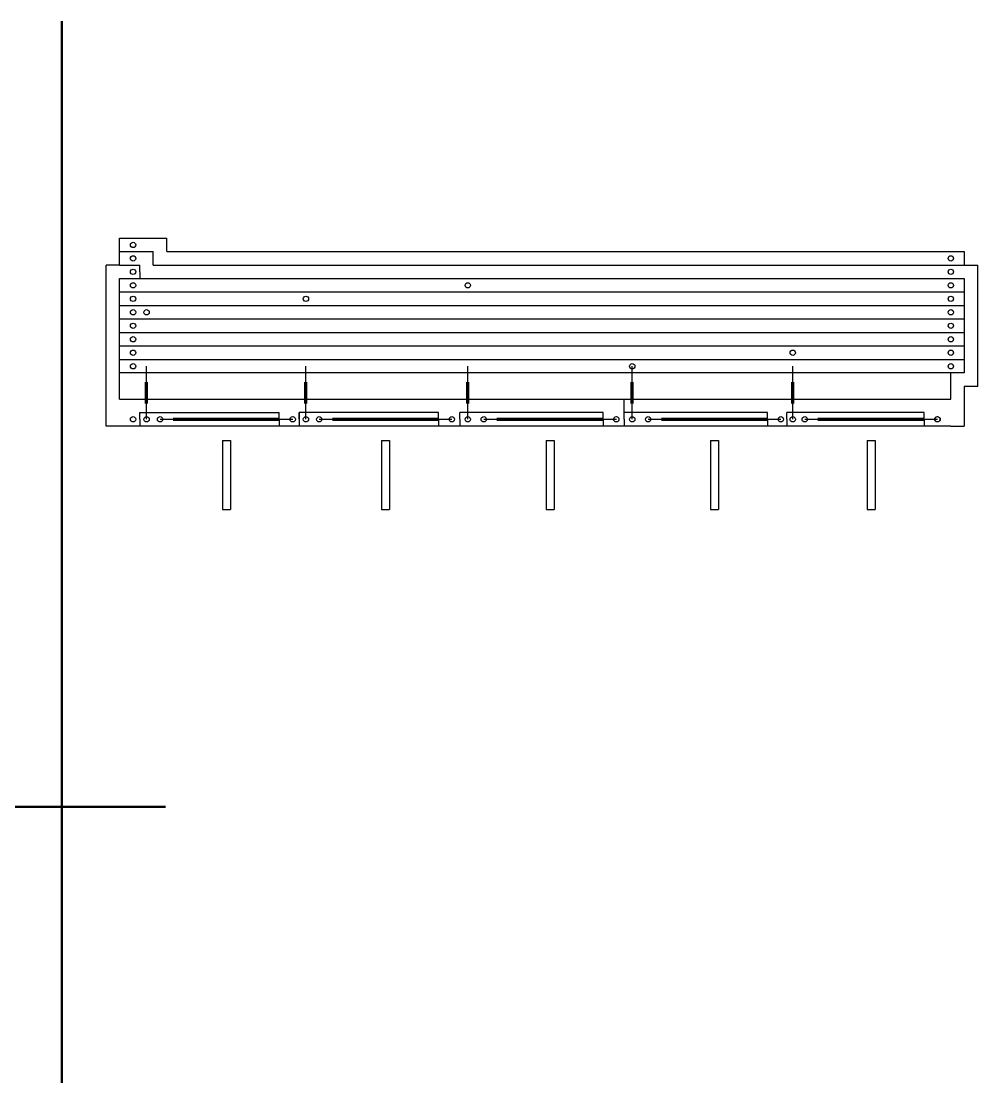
# Model space of a CAD drawing. Header units: millimetres. Extents: x 17 to 968, y -121 to 79.
# Drawn here: x 367.8 to 548.1, y -121 to 79 of the extents above; entities that cross this region are included whole.
import ezdxf

# ---------------------------------------------------------------- set-up
doc = ezdxf.new("R2010")
doc.units = ezdxf.units.MM
for name, color, linetype, lineweight, true_color in [('diode', 7, 'Continuous', 25, 0x000000), ('diode-rupa', 7, 'Continuous', 25, 0x000000), ('header_data', 7, 'Continuous', 25, 0x000000), ('magnet', 7, 'Continuous', 25, 0x000000), ('pomocne', 1, 'Continuous', 50, 0xff0000), ('reedreley', 7, 'Continuous', 25, 0x000000), ('reedreley_rupe', 7, 'Continuous', 25, 0x000000), ('select', 7, 'Continuous', 25, 0x000000), ('vodovi', 30, 'Continuous', 25, 0xff7f00)]:
    doc.layers.add(name, color=color, linetype=linetype, lineweight=lineweight, true_color=true_color)

msp = doc.modelspace()

# ---------------------------------------------------------------- linework, layer by layer
at = {"layer": 'diode'}
for p, q in [((391.46, 4), (391.46, 14)), ((421.5, 4), (421.5, 14)), ((452, 4), (452, 14)), ((483, 4), (483, 14)), ((513.25, 4), (513.25, 14))]:
    msp.add_line(p, q, dxfattribs=at)
at = {"layer": 'diode', "lineweight": 200}
for p, q in [((391.46, 7), (391.46, 11)), ((421.5, 7), (421.5, 11)), ((452, 7), (452, 11)), ((483, 7), (483, 11)), ((513.25, 7), (513.25, 11))]:
    msp.add_line(p, q, dxfattribs=at)
at = {"layer": 'diode-rupa'}
for centre in [(452, 29.24), (421.5, 26.7), (391.46, 24.16), (513.25, 16.54), (483, 14), (391.46, 4), (421.5, 4), (452, 4), (483, 4), (513.25, 4)]:
    msp.add_circle(centre, 0.5, dxfattribs=at)
at = {"layer": 'header_data'}
for centre in [(388.92, 36.86), (388.92, 34.32), (543.04, 34.32), (388.92, 31.78), (543.04, 31.78), (388.92, 29.24), (543.04, 29.24), (388.92, 26.7), (543.04, 26.7), (388.92, 24.16), (543.04, 24.16), (388.92, 21.62), (543.04, 21.62), (388.92, 19.08), (543.04, 19.08), (388.92, 16.54), (543.04, 16.54), (388.92, 14), (543.04, 14), (540.54, 4)]:
    msp.add_circle(centre, 0.5, dxfattribs=at)
at = {"layer": 'magnet'}
for p, q in [((405.75, 0), (407.25, 0)), ((405.75, 0), (405.75, -13)), ((407.25, 0), (407.25, -13)), ((435.75, 0), (437.25, 0)), ((435.75, 0), (435.75, -13)), ((437.25, 0), (437.25, -13)), ((466.75, 0), (468.25, 0)), ((466.75, 0), (466.75, -13)), ((468.25, 0), (468.25, -13)), ((497.75, 0), (499.25, 0)), ((497.75, 0), (497.75, -13)), ((499.25, 0), (499.25, -13)), ((527.25, 0), (528.75, 0)), ((527.25, 0), (527.25, -13)), ((528.75, 0), (528.75, -13)), ((405.75, -13), (407.25, -13)), ((435.75, -13), (437.25, -13)), ((466.75, -13), (468.25, -13)), ((497.75, -13), (499.25, -13)), ((527.25, -13), (528.75, -13))]:
    msp.add_line(p, q, dxfattribs=at)
at = {"layer": 'pomocne'}
for p, q in [((375.5, -69), (375.5, 79)), ((356, -69), (395, -69)), ((375.5, -69), (375.5, -121))]:
    msp.add_line(p, q, dxfattribs=at)
at = {"layer": 'reedreley'}
for p, q in [((394, 4), (419, 4)), ((424, 4), (449, 4)), ((455, 4), (480, 4)), ((486, 4), (511, 4)), ((515.5, 4), (540.5, 4))]:
    msp.add_line(p, q, dxfattribs=at)
at = {"layer": 'reedreley', "lineweight": 200}
for p, q in [((396.5, 4), (416.5, 4)), ((426.5, 4), (446.5, 4)), ((457.5, 4), (477.5, 4)), ((488.5, 4), (508.5, 4)), ((518, 4), (538, 4))]:
    msp.add_line(p, q, dxfattribs=at)
at = {"layer": 'reedreley_rupe'}
for centre in [(394, 4), (419, 4), (424, 4), (449, 4), (455, 4), (480, 4), (486, 4), (511, 4), (515.5, 4), (540.5, 4)]:
    msp.add_circle(centre, 0.5, dxfattribs=at)
at = {"layer": 'select'}
msp.add_circle((388.92, 4), 0.5, dxfattribs=at)
at = {"layer": 'vodovi'}
for p, q in [((386.38, 38.13), (395.27, 38.13)), ((386.38, 33.05), (386.38, 38.13)), ((395.27, 35.59), (395.27, 38.13)), ((386.38, 35.59), (392.73, 35.59)), ((392.73, 33.05), (392.73, 35.59)), ((395.27, 35.59), (545.58, 35.59)), ((545.58, 35.59), (545.58, 33.05)), ((383.84, 30.51), (383.84, 33.05)), ((383.84, 33.05), (383.84, 33.05)), ((386.38, 33.05), (383.84, 33.05)), ((386.38, 33.05), (390.19, 33.05)), ((390.19, 31.78), (390.19, 33.05)), ((392.73, 33.05), (548.12, 33.05)), ((548.12, 10.19), (548.12, 33.05)), ((383.84, 12.73), (383.84, 30.51)), ((386.38, 12.73), (386.38, 30.51)), ((386.38, 30.51), (545.58, 30.51)), ((390.19, 31.78), (390.19, 30.51)), ((545.58, 30.51), (545.58, 12.73)), ((545.58, 27.97), (386.38, 27.97)), ((386.38, 25.43), (545.58, 25.43)), ((545.58, 22.89), (386.38, 22.89)), ((386.38, 20.35), (545.58, 20.35)), ((545.58, 17.81), (386.38, 17.81)), ((386.38, 15.27), (545.58, 15.27)), ((383.84, 7.81), (383.84, 12.73)), ((545.58, 12.73), (386.38, 12.73)), ((386.38, 7.81), (386.38, 12.73)), ((543.04, 7.81), (543.04, 12.73)), ((545.58, 10.19), (545.58, 2.73)), ((548.12, 10.19), (545.58, 10.19)), ((383.84, 2.73), (383.84, 7.81)), ((386.38, 7.81), (543.04, 7.81)), ((481.5, 5.27), (481.5, 7.81)), ((390.19, 4), (390.19, 5.27)), ((390.19, 5.27), (416.46, 5.27)), ((390.19, 4), (390.19, 2.73)), ((416.46, 4), (416.46, 5.27)), ((416.46, 4), (416.46, 2.73)), ((420.25, 4), (420.25, 5.27)), ((420.25, 5.27), (420.25, 2.73)), ((446.46, 5.27), (420.25, 5.27)), ((446.46, 4), (446.46, 5.27)), ((446.46, 4), (446.46, 2.73)), ((450.5, 4), (450.5, 5.27)), ((477.5, 5.27), (450.5, 5.27)), ((450.5, 4), (450.5, 2.73)), ((477.5, 4), (477.5, 5.27)), ((477.5, 4), (477.5, 2.73)), ((481.5, 4), (481.5, 5.27)), ((508.46, 5.27), (481.5, 5.27)), ((481.5, 4), (481.5, 2.73)), ((508.46, 4), (508.46, 5.27)), ((508.46, 4), (508.46, 2.73)), ((512.125, 4), (512.125, 5.27)), ((538, 5.27), (512.125, 5.27)), ((512.125, 4), (512.125, 2.73)), ((538, 4), (538, 5.27)), ((538, 4), (538, 2.73)), ((386.38, 2.73), (383.84, 2.73)), ((543.04, 2.73), (386.38, 2.73)), ((543.04, 2.73), (545.58, 2.73))]:
    msp.add_line(p, q, dxfattribs=at)

doc.saveas('drawing.dxf')
